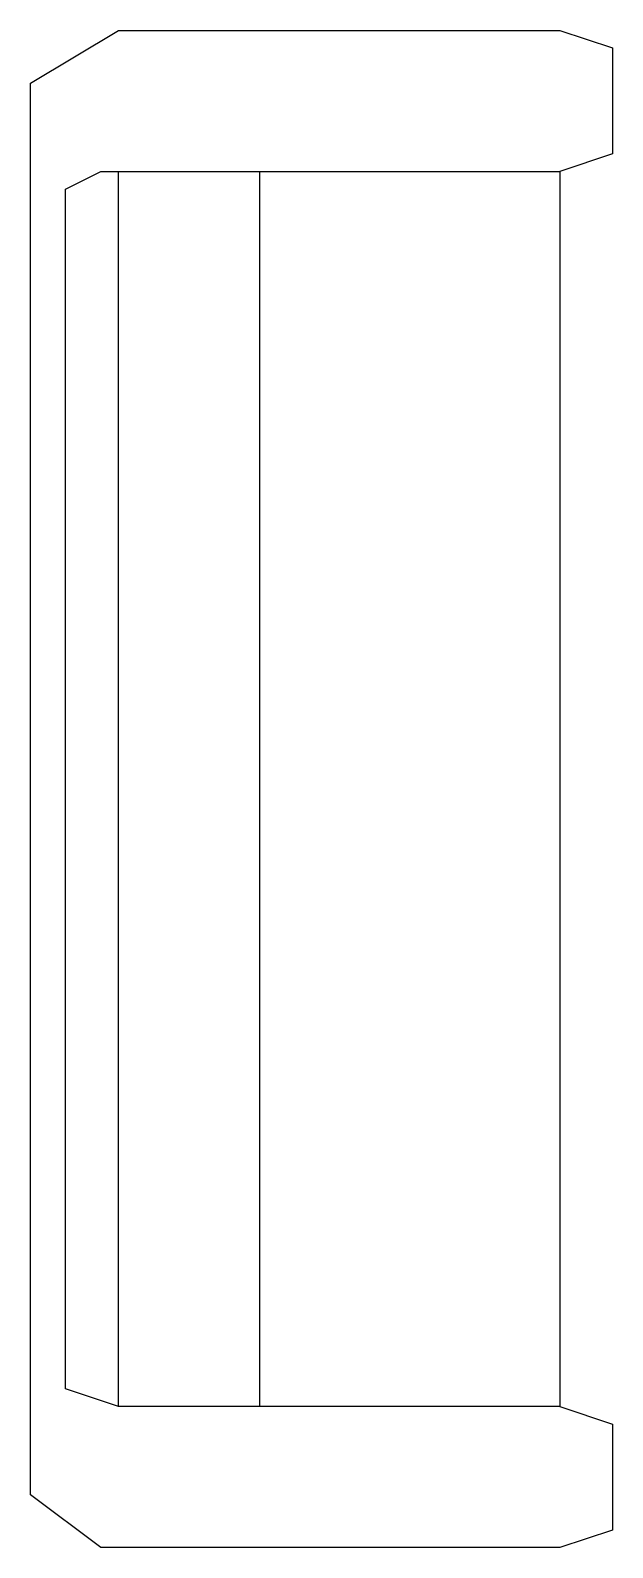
# Model space of a CAD drawing. Extents: x 0 to 0.84, y -1.09 to 1.09.
import ezdxf

# ---------------------------------------------------------------- set-up
doc = ezdxf.new("R2010")
doc.units = 0
doc.header["$LTSCALE"] = 2
doc.layers.get('0').update_dxf_attribs({"linetype": 'CONTINUOUS'})

msp = doc.modelspace()

# ---------------------------------------------------------------- linework, layer by layer
at = {"color": 0, "linetype": 'BYBLOCK'}
for p, q in [((0.0508, 0.8636), (0.1016, 0.889)), ((0.1016, 0.889), (0.762, 0.889)), ((0.127, -0.889), (0.127, 0.889)), ((0.3302, -0.889), (0.3302, 0.889)), ((0.0508, -0.8636), (0.0508, 0.8636)), ((0.127, -0.889), (0.0508, -0.8636)), ((0.762, -0.889), (0.127, -0.889))]:
    msp.add_line(p, q, dxfattribs=at)
msp.add_lwpolyline([(0.8382, -1.0668), (0.762, -1.0922), (0.1016, -1.0922), (0, -1.016), (0, 1.016), (0.127, 1.0922), (0.762, 1.0922), (0.8382, 1.0668), (0.8382, 0.9144), (0.762, 0.889), (0.762, -0.889), (0.8382, -0.9144)], close=True, dxfattribs=at)

doc.saveas('drawing.dxf')
